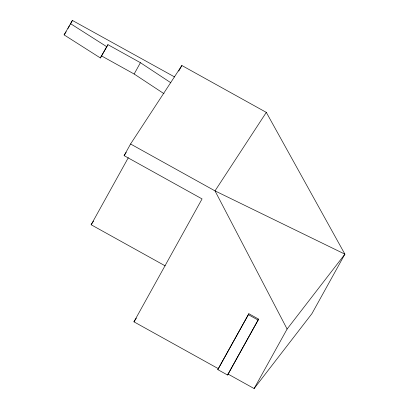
<?xml version="1.0" encoding="UTF-8"?>
<svg xmlns="http://www.w3.org/2000/svg" width="409" height="409" viewBox="0 0 409 409"><rect width="100%" height="100%" fill="white"/><g stroke="black" fill="none" stroke-linecap="round" stroke-linejoin="round"><path stroke-width="0.61" d="M170.819 82.746L140.42 62.695L107.94 44.663L100.369 57.96L64.101 34.888L72.413 20.45L174.607 76.953M67.93 28.538L69.428 25.839M70.322 24.223L72.413 20.45M100.369 57.96L107.94 44.663M164.014 93.712L134.147 74.014L140.42 62.695M218.508 368.78L133.937 321.827L202.066 198.917L124.111 155.64L130.568 143.994L181.862 65.506L266.31 112.393L344.899 254.158L311.909 313.672L254.117 388.55L227.966 374.031M165.195 265.87L91.141 224.751L128.303 157.71M178.764 71.089L181.862 65.506M217.803 369.608L248.866 313.729L258.611 319.138L228.135 374.123L227.547 375.022L217.803 369.608L248.866 313.729M227.547 375.022L258.611 319.138M254.117 388.55L287.108 329.035L344.899 254.158L215.016 190.88L130.568 143.994M64.101 34.888L66.14 31.769M124.111 155.64L126.202 152.445M91.141 224.751L93.543 221.075M266.31 112.393L215.016 190.88L287.108 329.035M133.937 321.827L136.376 318.1M101.667 55.982L134.147 74.014M248.283 314.623L258.028 320.032M70.379 23.564L106.647 46.641"/></g></svg>
